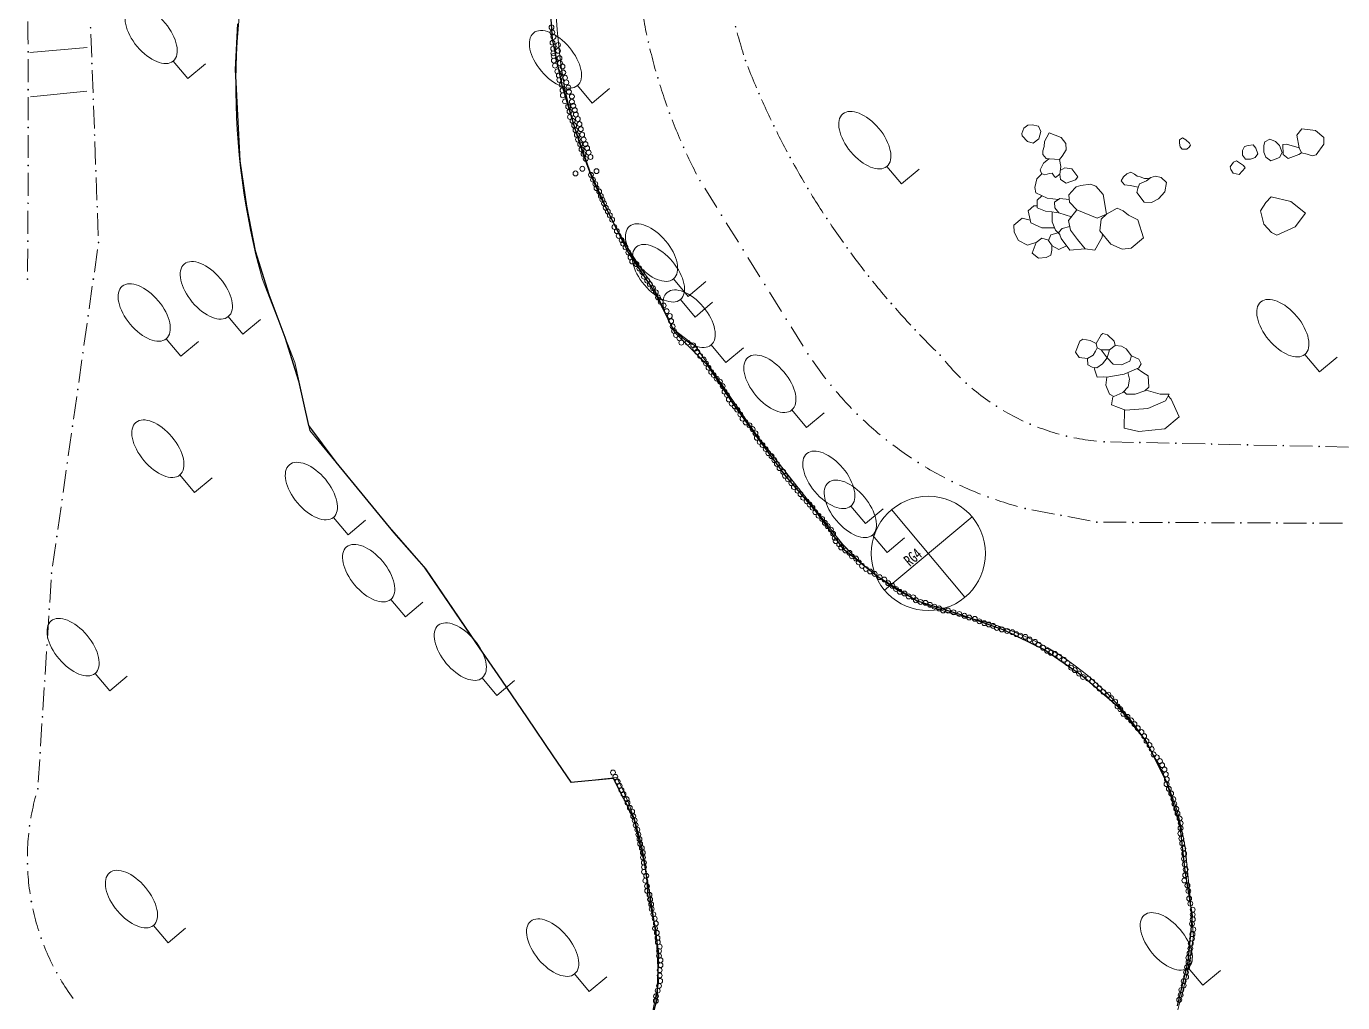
# Model space of a CAD drawing. Header units: metres. Extents: x -10443 to -4073, y -33280 to -26846.
# Drawn here: x -7239.04 to -7210.23, y -29029.36 to -29008 of the extents above; entities that cross this region are included whole.
import ezdxf
from ezdxf.enums import TextEntityAlignment as Align

# ---------------------------------------------------------------- set-up
doc = ezdxf.new("R2010")
doc.units = ezdxf.units.M
doc.header["$MEASUREMENT"] = 0
doc.linetypes.add('CONTINUOUS_1', pattern=[0])
doc.linetypes.add('CONTINUOUS_2', pattern=[0])
for name, color, linetype in [('R6護岸構造(不明)', 224, 'CONTINUOUS'), ('R6護岸構造(杭1列)', 2, 'CONTINUOUS'), ('R6護岸構造(杭1列空洞有)', 2, 'CONTINUOUS'), ('R6護岸構造(杭2列目空洞有)', 1, 'CONTINUOUS')]:
    doc.layers.add(name, color=color, linetype=linetype)
for name, color, linetype, lineweight in [('園路', 241, 'CONTINUOUS_2', 18), ('基準点', 254, 'CONTINUOUS_2', 18), ('木', 254, 'CONTINUOUS_2', 18), ('木材', 241, 'CONTINUOUS_2', 18), ('構造物', 241, 'CONTINUOUS_2', 18), ('石', 241, 'CONTINUOUS_2', 18), ('護岸', 241, 'CONTINUOUS_2', 18)]:
    doc.layers.add(name, color=color, linetype=linetype, lineweight=lineweight)
doc.styles.add('MS Gothic', font='MS Gothic.ttf')

msp = doc.modelspace()

# ---------------------------------------------------------------- hatches: boundary and pattern name
at = {"layer": '園路', "linetype": 'CONTINUOUS_1', "lineweight": 18}
for points in [[(-7237.63, -29008.029, 1), (-7237.645, -29008.029, 1)], [(-7223.511, -29008.007, 1), (-7223.526, -29008.007, 1)], [(-7225.421, -29008.343, 1), (-7225.436, -29008.343, 1)], [(-7238.999, -29008.555, 1), (-7239.014, -29008.555, 1)], [(-7223.294, -29008.749, 1), (-7223.309, -29008.749, 1)], [(-7237.601, -29008.812, 1), (-7237.616, -29008.812, 1)], [(-7225.215, -29009.127, 1), (-7225.23, -29009.127, 1)], [(-7238.996, -29009.384, 1), (-7239.011, -29009.384, 1)], [(-7237.572, -29009.595, 1), (-7237.587, -29009.595, 1)], [(-7222.999, -29009.47, 1), (-7223.014, -29009.47, 1)], [(-7224.958, -29009.896, 1), (-7224.973, -29009.896, 1)], [(-7222.673, -29010.177, 1), (-7222.688, -29010.177, 1)], [(-7238.996, -29010.213, 1), (-7239.011, -29010.213, 1)], [(-7237.543, -29010.378, 1), (-7237.558, -29010.378, 1)], [(-7224.65, -29010.646, 1), (-7224.665, -29010.646, 1)], [(-7238.997, -29011.042, 1), (-7239.012, -29011.042, 1)], [(-7222.316, -29010.869, 1), (-7222.331, -29010.869, 1)], [(-7237.514, -29011.161, 1), (-7237.529, -29011.161, 1)], [(-7224.293, -29011.374, 1), (-7224.308, -29011.374, 1)], [(-7221.93, -29011.546, 1), (-7221.945, -29011.546, 1)], [(-7239, -29011.871, 1), (-7239.015, -29011.871, 1)], [(-7237.485, -29011.945, 1), (-7237.5, -29011.945, 1)], [(-7223.82, -29012.133, 1), (-7223.835, -29012.133, 1)], [(-7221.515, -29012.204, 1), (-7221.53, -29012.204, 1)], [(-7239.004, -29012.7, 1), (-7239.019, -29012.7, 1)], [(-7237.456, -29012.728, 1), (-7237.471, -29012.728, 1)], [(-7223.347, -29012.891, 1), (-7223.362, -29012.891, 1)], [(-7221.071, -29012.844, 1), (-7221.086, -29012.844, 1)], [(-7239.011, -29013.529, 1), (-7239.026, -29013.529, 1)], [(-7237.57, -29013.532, 1), (-7237.585, -29013.532, 1)], [(-7222.874, -29013.649, 1), (-7222.889, -29013.649, 1)], [(-7220.6, -29013.465, 1), (-7220.615, -29013.465, 1)], [(-7220.103, -29014.064, 1), (-7220.118, -29014.064, 1)], [(-7237.684, -29014.336, 1), (-7237.699, -29014.336, 1)], [(-7222.402, -29014.407, 1), (-7222.417, -29014.407, 1)], [(-7219.58, -29014.641, 1), (-7219.595, -29014.641, 1)], [(-7237.799, -29015.141, 1), (-7237.814, -29015.141, 1)], [(-7221.929, -29015.166, 1), (-7221.944, -29015.166, 1)], [(-7219.032, -29015.195, 1), (-7219.047, -29015.195, 1)], [(-7237.913, -29015.945, 1), (-7237.928, -29015.945, 1)], [(-7221.424, -29015.854, 1), (-7221.439, -29015.854, 1)], [(-7218.464, -29015.806, 1), (-7218.479, -29015.806, 1)], [(-7220.85, -29016.484, 1), (-7220.865, -29016.484, 1)], [(-7217.801, -29016.313, 1), (-7217.816, -29016.313, 1)], [(-7238.027, -29016.749, 1), (-7238.042, -29016.749, 1)], [(-7217.063, -29016.703, 1), (-7217.078, -29016.703, 1)], [(-7220.211, -29017.05, 1), (-7220.226, -29017.05, 1)], [(-7216.27, -29016.964, 1), (-7216.285, -29016.964, 1)], [(-7215.444, -29017.088, 1), (-7215.459, -29017.088, 1)], [(-7214.66, -29017.105, 1), (-7214.675, -29017.105, 1)], [(-7213.876, -29017.122, 1), (-7213.891, -29017.122, 1)], [(-7213.091, -29017.139, 1), (-7213.106, -29017.139, 1)], [(-7212.307, -29017.156, 1), (-7212.322, -29017.156, 1)], [(-7211.523, -29017.174, 1), (-7211.538, -29017.174, 1)], [(-7210.739, -29017.191, 1), (-7210.754, -29017.191, 1)], [(-7238.141, -29017.553, 1), (-7238.156, -29017.553, 1)], [(-7219.516, -29017.544, 1), (-7219.531, -29017.544, 1)], [(-7218.772, -29017.962, 1), (-7218.787, -29017.962, 1)], [(-7238.255, -29018.358, 1), (-7238.27, -29018.358, 1)], [(-7217.987, -29018.298, 1), (-7218.002, -29018.298, 1)], [(-7217.172, -29018.548, 1), (-7217.187, -29018.548, 1)], [(-7216.388, -29018.699, 1), (-7216.403, -29018.699, 1)], [(-7215.604, -29018.849, 1), (-7215.619, -29018.849, 1)], [(-7214.815, -29018.853, 1), (-7214.83, -29018.853, 1)], [(-7214.026, -29018.856, 1), (-7214.041, -29018.856, 1)], [(-7213.238, -29018.86, 1), (-7213.253, -29018.86, 1)], [(-7212.449, -29018.863, 1), (-7212.464, -29018.863, 1)], [(-7211.66, -29018.867, 1), (-7211.675, -29018.867, 1)], [(-7210.872, -29018.87, 1), (-7210.887, -29018.87, 1)], [(-7238.37, -29019.162, 1), (-7238.385, -29019.162, 1)], [(-7238.484, -29019.966, 1), (-7238.499, -29019.966, 1)], [(-7238.534, -29020.752, 1), (-7238.549, -29020.752, 1)], [(-7238.585, -29021.538, 1), (-7238.6, -29021.538, 1)], [(-7238.635, -29022.324, 1), (-7238.65, -29022.324, 1)], [(-7238.685, -29023.11, 1), (-7238.7, -29023.11, 1)], [(-7238.736, -29023.896, 1), (-7238.751, -29023.896, 1)], [(-7238.786, -29024.681, 1), (-7238.801, -29024.681, 1)], [(-7238.965, -29025.493, 1), (-7238.98, -29025.493, 1)], [(-7239.013, -29026.322, 1), (-7239.028, -29026.322, 1)], [(-7238.928, -29027.148, 1), (-7238.943, -29027.148, 1)], [(-7238.713, -29027.95, 1), (-7238.728, -29027.95, 1)], [(-7238.373, -29028.708, 1), (-7238.388, -29028.708, 1)]]:
    msp.add_hatch(color=256, dxfattribs=at).paths.add_polyline_path(points, flags=0)

# ---------------------------------------------------------------- linework, layer by layer
at = {"layer": 'R6護岸構造(不明)', "linetype": 'ByBlock'}
msp.add_lwpolyline([(-7234.419, -29007.945), (-7234.471, -29008.944), (-7234.421, -29009.943), (-7234.372, -29010.942), (-7234.225, -29011.931), (-7234.038, -29012.913), (-7233.74, -29013.868), (-7233.383, -29014.802), (-7233.085, -29015.756), (-7232.866, -29016.732), (-7232.271, -29017.536), (-7231.635, -29018.307), (-7231.002, -29019.081), (-7230.339, -29019.83), (-7229.773, -29020.655), (-7229.216, -29021.485), (-7228.646, -29022.307), (-7228.083, -29023.133), (-7227.52, -29023.96), (-7227.126, -29024.538), (-7226.201, -29024.448)], dxfattribs=at)
at = {"layer": 'R6護岸構造(杭1列)', "linetype": 'ByBlock'}
msp.add_lwpolyline([(-7226.201, -29024.448), (-7225.746, -29025.338), (-7225.523, -29026.313), (-7225.353, -29027.299), (-7225.204, -29028.288), (-7225.244, -29029.287), (-7225.497, -29030.254), (-7225.724, -29031.228), (-7225.919, -29032.209), (-7226.087, -29033.195)], dxfattribs=at)
at = {"layer": 'R6護岸構造(杭1列空洞有)', "linetype": 'ByBlock'}
msp.add_lwpolyline([(-7226.716, -29011.16), (-7226.305, -29012.072), (-7225.857, -29012.966), (-7225.304, -29013.799), (-7224.855, -29014.693), (-7224.148, -29015.4), (-7223.595, -29016.233), (-7223.009, -29017.044), (-7222.417, -29017.85), (-7221.768, -29018.61), (-7221.177, -29019.417), (-7220.397, -29020.043), (-7219.548, -29020.571), (-7218.593, -29020.868), (-7217.651, -29021.202), (-7216.752, -29021.64), (-7215.929, -29022.208), (-7215.174, -29022.864), (-7214.536, -29023.635), (-7214.088, -29024.528), (-7213.797, -29025.485), (-7213.688, -29026.479), (-7213.525, -29027.466), (-7213.618, -29028.461), (-7213.856, -29029.432)], dxfattribs=at)
at = {"layer": 'R6護岸構造(杭2列目空洞有)', "linetype": 'ByBlock'}
msp.add_lwpolyline([(-7224.991, -28992.159), (-7225.562, -28992.98), (-7225.932, -28993.909), (-7226.253, -28994.856), (-7226.53, -28995.817), (-7226.874, -28996.756), (-7227.098, -28997.731), (-7227.294, -28998.711), (-7227.481, -28999.693), (-7227.656, -29000.678), (-7227.745, -29001.674), (-7227.768, -29002.674), (-7227.719, -29003.673), (-7227.699, -29004.285), (-7227.729, -29005.285), (-7227.675, -29006.283), (-7227.603, -29007.281), (-7227.532, -29008.278), (-7227.33, -29009.258), (-7227.043, -29010.215), (-7226.716, -29011.16)], dxfattribs=at)
at = {"layer": '園路', "linetype": 'CONTINUOUS_1', "lineweight": 18}
for p, q in [((-7237.613, -29008.67), (-7237.632, -29008.17)), ((-7237.584, -29009.453), (-7237.603, -29008.954)), ((-7237.555, -29010.236), (-7237.574, -29009.737)), ((-7237.527, -29011.02), (-7237.545, -29010.52)), ((-7237.498, -29011.803), (-7237.516, -29011.303)), ((-7223.931, -29011.966), (-7224.196, -29011.541)), ((-7237.469, -29012.586), (-7237.487, -29012.086)), ((-7223.459, -29012.724), (-7223.723, -29012.3)), ((-7237.556, -29013.378), (-7237.485, -29012.883)), ((-7222.986, -29013.482), (-7223.25, -29013.058)), ((-7237.67, -29014.182), (-7237.6, -29013.687)), ((-7222.513, -29014.24), (-7222.778, -29013.816)), ((-7237.784, -29014.986), (-7237.714, -29014.491)), ((-7222.04, -29014.999), (-7222.305, -29014.574)), ((-7237.898, -29015.79), (-7237.828, -29015.295)), ((-7238.012, -29016.595), (-7237.942, -29016.1)), ((-7238.127, -29017.399), (-7238.056, -29016.904)), ((-7214.81, -29017.102), (-7215.31, -29017.091)), ((-7214.025, -29017.119), (-7214.525, -29017.108)), ((-7213.241, -29017.136), (-7213.741, -29017.125)), ((-7212.457, -29017.153), (-7212.957, -29017.142)), ((-7211.673, -29017.17), (-7212.172, -29017.16)), ((-7210.888, -29017.188), (-7211.388, -29017.177)), ((-7210.104, -29017.205), (-7210.604, -29017.194)), ((-7238.241, -29018.203), (-7238.171, -29017.708)), ((-7238.355, -29019.007), (-7238.285, -29018.512)), ((-7216.542, -29018.67), (-7217.033, -29018.576)), ((-7215.758, -29018.821), (-7216.249, -29018.727)), ((-7214.967, -29018.852), (-7215.467, -29018.85)), ((-7214.178, -29018.856), (-7214.678, -29018.853)), ((-7213.39, -29018.859), (-7213.89, -29018.857)), ((-7212.601, -29018.863), (-7213.101, -29018.86)), ((-7211.812, -29018.866), (-7212.312, -29018.864)), ((-7211.023, -29018.87), (-7211.523, -29018.868)), ((-7210.235, -29018.873), (-7210.735, -29018.871)), ((-7238.469, -29019.812), (-7238.399, -29019.317)), ((-7238.532, -29020.609), (-7238.5, -29020.11)), ((-7238.583, -29021.395), (-7238.551, -29020.896)), ((-7238.633, -29022.18), (-7238.601, -29021.681)), ((-7238.684, -29022.966), (-7238.652, -29022.467)), ((-7238.734, -29023.752), (-7238.702, -29023.253)), ((-7238.784, -29024.538), (-7238.752, -29024.039))]:
    msp.add_line(p, q, dxfattribs=at)
for centre in [(-7237.637, -29008.029), (-7223.519, -29008.007), (-7225.429, -29008.343), (-7239.006, -29008.555), (-7223.302, -29008.749), (-7237.608, -29008.812), (-7225.223, -29009.127), (-7239.004, -29009.384), (-7237.579, -29009.595), (-7223.007, -29009.47), (-7224.965, -29009.896), (-7222.68, -29010.177), (-7239.003, -29010.213), (-7237.55, -29010.378), (-7224.657, -29010.646), (-7239.004, -29011.042), (-7222.324, -29010.869), (-7237.521, -29011.161), (-7224.3, -29011.374), (-7221.937, -29011.546), (-7239.007, -29011.871), (-7237.492, -29011.945), (-7223.827, -29012.133), (-7221.522, -29012.204), (-7239.012, -29012.7), (-7237.463, -29012.728), (-7223.355, -29012.891), (-7221.079, -29012.844), (-7239.018, -29013.529), (-7237.578, -29013.532), (-7222.882, -29013.649), (-7220.608, -29013.465), (-7220.11, -29014.064), (-7237.692, -29014.336), (-7222.409, -29014.407), (-7219.587, -29014.641), (-7237.806, -29015.141), (-7221.936, -29015.166), (-7219.04, -29015.195), (-7237.92, -29015.945), (-7221.432, -29015.854), (-7218.471, -29015.806), (-7220.857, -29016.484), (-7217.809, -29016.313), (-7238.034, -29016.749), (-7217.07, -29016.703), (-7220.218, -29017.05), (-7216.277, -29016.964), (-7215.452, -29017.088), (-7214.668, -29017.105), (-7213.883, -29017.122), (-7213.099, -29017.139), (-7212.315, -29017.156), (-7211.53, -29017.174), (-7210.746, -29017.191), (-7238.149, -29017.553), (-7219.523, -29017.544), (-7218.779, -29017.962), (-7238.263, -29018.358), (-7217.995, -29018.298), (-7217.179, -29018.548), (-7216.395, -29018.699), (-7215.611, -29018.849), (-7214.823, -29018.853), (-7214.034, -29018.856), (-7213.245, -29018.86), (-7212.457, -29018.863), (-7211.668, -29018.867), (-7210.879, -29018.87), (-7238.377, -29019.162), (-7238.491, -29019.966), (-7238.542, -29020.752), (-7238.592, -29021.538), (-7238.642, -29022.324), (-7238.693, -29023.11), (-7238.743, -29023.896), (-7238.794, -29024.681), (-7238.973, -29025.493), (-7239.02, -29026.322), (-7238.935, -29027.148), (-7238.72, -29027.95), (-7238.38, -29028.708)]:
    msp.add_circle(centre, 0.0075, dxfattribs=at)
for centre, radius, start, end in [((-7629.509, -29010.106), 390.505, 0.25169, 0.32505), ((-7213.534, -29005.64), 12.198, 189.7217, 192.0702), ((-7209.773, -29004.389), 14.214, 195.2972, 197.3126), ((-7629.509, -29010.106), 390.505, 0.13005, 0.20341), ((-7213.534, -29005.64), 12.198, 193.5316, 195.8801), ((-7206.57, -29002.317), 17.926, 201.4749, 203.0731), ((-7213.534, -29005.64), 12.198, 197.3415, 199.69), ((-7629.509, -29010.106), 390.505, 0.0084, 0.08176), ((-7206.57, -29002.317), 17.926, 203.9642, 205.5624), ((-7213.534, -29005.64), 12.198, 201.1514, 203.4999), ((-7629.509, -29010.106), 390.505, 359.88676, 359.96012), ((-7206.57, -29002.317), 17.926, 206.4536, 208.0517), ((-7213.534, -29005.64), 12.198, 204.9613, 207.3098), ((-7206.57, -29002.317), 17.926, 208.9429, 210.541), ((-7629.509, -29010.106), 390.505, 359.76511, 359.83847), ((-7206.57, -29002.317), 17.926, 211.4322, 213.0303), ((-7629.509, -29010.106), 390.505, 359.64347, 359.71683), ((-7206.57, -29002.317), 17.926, 213.9215, 215.5196), ((-7629.509, -29010.106), 390.505, 359.52182, 359.59519), ((-7206.57, -29002.317), 17.926, 216.4108, 218.0089), ((-7206.57, -29002.317), 17.926, 218.9001, 220.4982), ((-7206.57, -29002.317), 17.926, 221.3894, 222.9876), ((-7206.57, -29002.317), 17.926, 223.8787, 225.4769), ((-7215.244, -29010.789), 7.996, 214.4482, 218.0307), ((-7215.125, -29012.124), 4.975, 220.0474, 225.8058), ((-7215.125, -29012.124), 4.975, 229.6722, 235.4306), ((-7215.244, -29010.789), 7.996, 220.5641, 224.1466), ((-7215.125, -29012.124), 4.975, 239.297, 245.0554), ((-7215.244, -29010.789), 7.996, 226.68, 230.2625), ((-7215.125, -29012.124), 4.975, 248.9219, 254.6803), ((-7215.125, -29012.124), 4.975, 258.5467, 264.3051), ((-7215.244, -29010.789), 7.996, 232.7959, 236.3784), ((-7215.244, -29010.789), 7.996, 238.9118, 242.4943), ((-7215.244, -29010.789), 7.996, 245.0277, 248.6102), ((-7215.244, -29010.789), 7.996, 251.1436, 254.7261), ((-7233.818, -29026.205), 5.203, 164.7988, 170.3045), ((-7233.818, -29026.205), 5.203, 173.955, 179.4607), ((-7233.818, -29026.205), 5.203, 183.1112, 188.6169), ((-7233.818, -29026.205), 5.203, 192.2674, 197.7731), ((-7233.818, -29026.205), 5.203, 201.4236, 206.9293), ((-7233.818, -29026.205), 5.203, 210.5798, 216.0855)]:
    msp.add_arc(centre, radius, start, end, dxfattribs=at)
at = {"layer": '基準点', "linetype": 'CONTINUOUS_2', "lineweight": 18}
for p, q in [((-7220.259, -29020.336), (-7218.344, -29018.729)), ((-7218.498, -29020.49), (-7220.105, -29018.575))]:
    msp.add_line(p, q, dxfattribs=at)
msp.add_circle((-7219.301, -29019.533), 1.25, dxfattribs=at)
at = {"layer": '木', "linetype": 'CONTINUOUS_1', "lineweight": 18}
for p, q in [((-7235.509, -29009.141), (-7235.83, -29008.758)), ((-7235.126, -29008.82), (-7235.509, -29009.141)), ((-7226.659, -29009.678), (-7226.98, -29009.295)), ((-7226.276, -29009.356), (-7226.659, -29009.678)), ((-7219.887, -29011.447), (-7220.208, -29011.064)), ((-7219.504, -29011.125), (-7219.887, -29011.447)), ((-7224.555, -29013.907), (-7224.876, -29013.524)), ((-7224.172, -29013.585), (-7224.555, -29013.907)), ((-7224.405, -29014.359), (-7224.726, -29013.976)), ((-7224.022, -29014.037), (-7224.405, -29014.359)), ((-7234.302, -29014.733), (-7234.623, -29014.35)), ((-7233.919, -29014.411), (-7234.302, -29014.733)), ((-7235.66, -29015.218), (-7235.982, -29014.835)), ((-7235.277, -29014.897), (-7235.66, -29015.218)), ((-7223.731, -29015.354), (-7224.053, -29014.971)), ((-7223.348, -29015.032), (-7223.731, -29015.354)), ((-7210.737, -29015.56), (-7211.058, -29015.177)), ((-7210.354, -29015.239), (-7210.737, -29015.56)), ((-7221.966, -29016.777), (-7222.287, -29016.394)), ((-7221.582, -29016.455), (-7221.966, -29016.777)), ((-7235.362, -29018.199), (-7235.683, -29017.816)), ((-7234.979, -29017.877), (-7235.362, -29018.199)), ((-7220.674, -29018.88), (-7220.996, -29018.497)), ((-7232.002, -29019.126), (-7232.323, -29018.743)), ((-7231.619, -29018.805), (-7232.002, -29019.126)), ((-7220.291, -29018.559), (-7220.674, -29018.88)), ((-7220.203, -29019.514), (-7220.525, -29019.131)), ((-7219.82, -29019.192), (-7220.203, -29019.514)), ((-7230.748, -29020.923), (-7231.069, -29020.54)), ((-7230.365, -29020.601), (-7230.748, -29020.923)), ((-7237.217, -29022.54), (-7237.539, -29022.157)), ((-7236.834, -29022.219), (-7237.217, -29022.54)), ((-7228.742, -29022.639), (-7229.063, -29022.256)), ((-7228.359, -29022.317), (-7228.742, -29022.639)), ((-7235.941, -29028.055), (-7236.262, -29027.672)), ((-7235.558, -29027.734), (-7235.941, -29028.055)), ((-7213.288, -29028.981), (-7213.61, -29028.598)), ((-7226.721, -29029.116), (-7227.042, -29028.733)), ((-7226.338, -29028.795), (-7226.721, -29029.116)), ((-7212.905, -29028.659), (-7213.288, -29028.981))]:
    msp.add_line(p, q, dxfattribs=at)
for centre in [(-7236.312, -29008.183), (-7227.462, -29008.72), (-7220.69, -29010.489), (-7225.359, -29012.949), (-7225.208, -29013.401), (-7235.105, -29013.775), (-7236.464, -29014.261), (-7224.535, -29014.396), (-7211.54, -29014.603), (-7222.769, -29015.819), (-7236.165, -29017.241), (-7221.478, -29017.923), (-7232.805, -29018.168), (-7221.007, -29018.556), (-7231.551, -29019.965), (-7238.021, -29021.583), (-7229.546, -29021.681), (-7236.744, -29027.097), (-7227.524, -29028.159), (-7214.092, -29028.023)]:
    msp.add_ellipse(centre, major_axis=(-0.482, 0.575), ratio=0.533333, dxfattribs=at)
at = {"layer": '木材', "linetype": 'CONTINUOUS_2', "lineweight": 18}
for centre in [(-7227.548, -29008.02), (-7227.532, -29008.134), (-7227.507, -29008.23), (-7227.526, -29008.357), (-7227.512, -29008.487), (-7227.405, -29008.406), (-7227.509, -29008.589), (-7227.503, -29008.648), (-7227.498, -29008.748), (-7227.405, -29008.533), (-7227.375, -29008.693), (-7227.364, -29008.802), (-7227.473, -29008.859), (-7227.421, -29008.984), (-7227.387, -29009.074), (-7227.308, -29008.877), (-7227.292, -29009.008), (-7227.379, -29009.171), (-7227.325, -29009.283), (-7227.252, -29009.123), (-7227.225, -29009.225), (-7227.18, -29009.338), (-7227.309, -29009.399), (-7227.299, -29009.508), (-7227.253, -29009.641), (-7227.168, -29009.432), (-7227.102, -29009.534), (-7227.102, -29009.649), (-7227.184, -29009.755), (-7227.154, -29009.862), (-7227.073, -29009.739), (-7227.04, -29009.832), (-7227.017, -29009.929), (-7227.143, -29009.982), (-7227.088, -29010.066), (-7227.052, -29010.167), (-7226.972, -29010.027), (-7226.936, -29010.137), (-7226.906, -29010.248), (-7227.023, -29010.271), (-7226.993, -29010.377), (-7226.97, -29010.476), (-7226.878, -29010.37), (-7226.845, -29010.476), (-7226.922, -29010.58), (-7226.893, -29010.691), (-7226.848, -29010.792), (-7226.805, -29010.577), (-7226.768, -29010.666), (-7226.736, -29010.761), (-7226.875, -29011.115), (-7226.801, -29010.9), (-7226.695, -29010.857), (-7227.024, -29011.217), (-7226.686, -29011.247), (-7226.64, -29011.355), (-7226.565, -29011.167), (-7226.59, -29011.449), (-7226.563, -29011.538), (-7226.506, -29011.614), (-7226.468, -29011.712), (-7226.436, -29011.793), (-7226.398, -29011.875), (-7226.361, -29011.969), (-7226.316, -29012.049), (-7226.271, -29012.133), (-7226.221, -29012.229), (-7226.172, -29012.389), (-7226.118, -29012.48), (-7226.079, -29012.584), (-7226.014, -29012.678), (-7225.981, -29012.754), (-7225.928, -29012.834), (-7225.866, -29012.948), (-7225.82, -29013.053), (-7225.784, -29013.143), (-7225.689, -29013.203), (-7225.625, -29013.298), (-7225.559, -29013.376), (-7225.523, -29013.478), (-7225.454, -29013.563), (-7225.395, -29013.645), (-7225.328, -29013.729), (-7225.265, -29013.819), (-7225.216, -29013.932), (-7225.159, -29014.03), (-7225.094, -29014.107), (-7225.027, -29014.232), (-7224.959, -29014.337), (-7224.931, -29014.45), (-7224.895, -29014.565), (-7224.866, -29014.666), (-7224.825, -29014.752), (-7224.751, -29014.824), (-7224.706, -29014.921), (-7224.57, -29014.92), (-7224.447, -29014.979), (-7224.403, -29015.051), (-7224.359, -29015.123), (-7224.294, -29015.213), (-7224.219, -29015.288), (-7224.168, -29015.372), (-7224.113, -29015.468), (-7224.053, -29015.563), (-7223.998, -29015.628), (-7223.933, -29015.707), (-7223.862, -29015.773), (-7223.803, -29015.874), (-7223.763, -29015.994), (-7223.708, -29016.066), (-7223.668, -29016.164), (-7223.606, -29016.254), (-7223.538, -29016.319), (-7223.483, -29016.385), (-7223.417, -29016.489), (-7223.368, -29016.584), (-7223.297, -29016.668), (-7223.215, -29016.73), (-7223.145, -29016.812), (-7223.085, -29016.905), (-7223.055, -29017.003), (-7222.992, -29017.095), (-7222.931, -29017.159), (-7222.861, -29017.247), (-7222.802, -29017.339), (-7222.732, -29017.404), (-7222.67, -29017.492), (-7222.616, -29017.574), (-7222.559, -29017.667), (-7222.478, -29017.747), (-7222.439, -29017.835), (-7222.371, -29017.912), (-7222.3, -29017.997), (-7222.245, -29018.079), (-7222.164, -29018.159), (-7222.099, -29018.236), (-7222.041, -29018.314), (-7221.964, -29018.391), (-7221.899, -29018.461), (-7221.835, -29018.532), (-7221.773, -29018.63), (-7221.704, -29018.705), (-7221.625, -29018.779), (-7221.566, -29018.865), (-7221.505, -29018.937), (-7221.433, -29019.013), (-7221.384, -29019.102), (-7221.352, -29019.195), (-7221.327, -29019.264), (-7221.252, -29019.335), (-7221.208, -29019.403), (-7221.115, -29019.469), (-7221.027, -29019.519), (-7220.972, -29019.597), (-7220.885, -29019.644), (-7220.823, -29019.729), (-7220.752, -29019.806), (-7220.666, -29019.872), (-7220.572, -29019.927), (-7220.475, -29019.981), (-7220.366, -29020.052), (-7220.263, -29020.103), (-7220.179, -29020.183), (-7220.087, -29020.242), (-7220.009, -29020.31), (-7219.926, -29020.374), (-7219.823, -29020.409), (-7219.731, -29020.474), (-7219.63, -29020.492), (-7219.572, -29020.557), (-7219.47, -29020.594), (-7219.363, -29020.615), (-7219.264, -29020.657), (-7219.168, -29020.698), (-7219.063, -29020.736), (-7218.974, -29020.781), (-7218.87, -29020.783), (-7218.751, -29020.82), (-7218.621, -29020.859), (-7218.511, -29020.897), (-7218.405, -29020.934), (-7218.282, -29020.964), (-7218.184, -29021.017), (-7218.076, -29021.059), (-7217.978, -29021.089), (-7217.884, -29021.117), (-7217.799, -29021.163), (-7217.692, -29021.196), (-7217.573, -29021.229), (-7217.462, -29021.256), (-7217.374, -29021.299), (-7217.286, -29021.332), (-7217.176, -29021.357), (-7217.083, -29021.418), (-7216.966, -29021.468), (-7216.887, -29021.528), (-7216.789, -29021.597), (-7216.701, -29021.665), (-7216.617, -29021.71), (-7216.53, -29021.729), (-7216.435, -29021.792), (-7216.331, -29021.859), (-7216.254, -29021.935), (-7216.172, -29022.032), (-7216.094, -29022.086), (-7216.002, -29022.162), (-7215.915, -29022.237), (-7215.801, -29022.272), (-7215.711, -29022.34), (-7215.639, -29022.411), (-7215.556, -29022.488), (-7215.47, -29022.566), (-7215.359, -29022.622), (-7215.294, -29022.699), (-7215.211, -29022.776), (-7215.159, -29022.878), (-7215.097, -29022.939), (-7215.033, -29023.044), (-7214.942, -29023.11), (-7214.859, -29023.187), (-7214.788, -29023.269), (-7214.716, -29023.357), (-7214.635, -29023.442), (-7214.575, -29023.533), (-7214.524, -29023.639), (-7214.46, -29023.727), (-7214.41, -29023.814), (-7214.369, -29023.931), (-7214.299, -29023.994), (-7214.23, -29024.077), (-7226.204, -29024.328), (-7214.181, -29024.166), (-7214.132, -29024.261), (-7214.102, -29024.367), (-7226.153, -29024.423), (-7226.103, -29024.523), (-7226.056, -29024.617), (-7214.085, -29024.583), (-7214.08, -29024.477), (-7226.018, -29024.713), (-7225.974, -29024.8), (-7225.906, -29024.909), (-7214.035, -29024.685), (-7213.984, -29024.786), (-7213.937, -29024.911), (-7225.885, -29024.986), (-7225.835, -29025.099), (-7225.785, -29025.182), (-7213.914, -29025.015), (-7213.874, -29025.122), (-7213.845, -29025.223), (-7225.76, -29025.284), (-7225.728, -29025.374), (-7225.706, -29025.479), (-7213.801, -29025.332), (-7213.776, -29025.435), (-7225.669, -29025.579), (-7225.649, -29025.683), (-7225.622, -29025.785), (-7213.785, -29025.663), (-7213.779, -29025.544), (-7213.762, -29025.772), (-7225.609, -29025.887), (-7225.571, -29025.98), (-7225.55, -29026.082), (-7213.743, -29025.877), (-7213.719, -29025.989), (-7213.7, -29026.102), (-7225.546, -29026.187), (-7225.526, -29026.3), (-7213.705, -29026.217), (-7213.689, -29026.336), (-7225.525, -29026.399), (-7225.524, -29026.499), (-7225.475, -29026.586), (-7213.678, -29026.573), (-7213.667, -29026.45), (-7225.494, -29026.695), (-7225.46, -29026.815), (-7225.455, -29026.916), (-7213.697, -29026.691), (-7213.629, -29026.799), (-7213.608, -29026.92), (-7225.403, -29027.003), (-7225.391, -29027.107), (-7225.368, -29027.212), (-7213.591, -29027.083), (-7213.566, -29027.196), (-7225.355, -29027.313), (-7225.32, -29027.429), (-7225.291, -29027.525), (-7213.515, -29027.437), (-7213.513, -29027.329), (-7213.512, -29027.541), (-7225.282, -29027.738), (-7225.265, -29027.631), (-7213.53, -29027.638), (-7213.5, -29027.759), (-7225.244, -29027.837), (-7225.228, -29027.947), (-7225.221, -29028.042), (-7213.556, -29028.065), (-7213.527, -29027.962), (-7213.519, -29027.867), (-7225.197, -29028.232), (-7225.195, -29028.34), (-7225.18, -29028.138), (-7213.61, -29028.382), (-7213.583, -29028.284), (-7213.565, -29028.179), (-7225.181, -29028.651), (-7225.163, -29028.435), (-7225.162, -29028.544), (-7213.636, -29028.586), (-7213.604, -29028.476), (-7225.18, -29028.77), (-7225.172, -29028.888), (-7213.711, -29028.892), (-7213.661, -29028.7), (-7213.658, -29028.801), (-7225.26, -29029.219), (-7225.225, -29029.102), (-7225.195, -29028.995), (-7213.778, -29029.197), (-7213.761, -29029.085), (-7213.711, -29028.99), (-7225.264, -29029.323), (-7213.808, -29029.3)]:
    msp.add_circle(centre, 0.0535, dxfattribs=at)
at = {"layer": '構造物', "linetype": 'CONTINUOUS_2', "lineweight": 18, "flags": 128}
for points in [[(-7238.967, -29008.574), (-7237.716, -29008.46)], [(-7238.954, -29009.538), (-7237.72, -29009.416)]]:
    msp.add_lwpolyline(points, close=True, dxfattribs=at)
at = {"layer": '石', "linetype": 'CONTINUOUS_2', "lineweight": 18, "flags": 128}
for points in [[(-7217.124, -29010.161), (-7217.21, -29010.223), (-7217.255, -29010.34), (-7217.246, -29010.396), (-7217.127, -29010.519), (-7217.009, -29010.558), (-7216.879, -29010.459), (-7216.836, -29010.296), (-7216.89, -29010.182), (-7217.031, -29010.152), (-7217.124, -29010.161)], [(-7216.758, -29010.522), (-7216.657, -29010.331), (-7216.392, -29010.431), (-7216.29, -29010.561), (-7216.28, -29010.7), (-7216.369, -29010.839), (-7216.429, -29010.914), (-7216.646, -29010.901), (-7216.719, -29010.892), (-7216.796, -29010.805), (-7216.793, -29010.725), (-7216.763, -29010.629), (-7216.758, -29010.522)], [(-7213.644, -29010.687), (-7213.742, -29010.685), (-7213.787, -29010.637), (-7213.805, -29010.554), (-7213.803, -29010.483), (-7213.734, -29010.439), (-7213.667, -29010.48), (-7213.58, -29010.555), (-7213.56, -29010.596), (-7213.593, -29010.644), (-7213.644, -29010.687)], [(-7211.704, -29010.515), (-7211.825, -29010.468), (-7211.938, -29010.528), (-7211.954, -29010.605), (-7211.959, -29010.755), (-7211.913, -29010.86), (-7211.801, -29010.943), (-7211.614, -29010.867), (-7211.554, -29010.761), (-7211.61, -29010.606), (-7211.704, -29010.515)], [(-7211.183, -29010.658), (-7211.233, -29010.381), (-7211.126, -29010.243), (-7210.826, -29010.278), (-7210.641, -29010.433), (-7210.64, -29010.575), (-7210.808, -29010.812), (-7210.901, -29010.834), (-7211.01, -29010.798), (-7211.132, -29010.766), (-7211.183, -29010.658)], [(-7212.251, -29010.908), (-7212.357, -29010.904), (-7212.42, -29010.82), (-7212.423, -29010.712), (-7212.381, -29010.627), (-7212.298, -29010.608), (-7212.187, -29010.589), (-7212.132, -29010.663), (-7212.087, -29010.788), (-7212.144, -29010.867), (-7212.206, -29010.894), (-7212.251, -29010.908)], [(-7211.183, -29010.658), (-7211.46, -29010.579), (-7211.542, -29010.582), (-7211.531, -29010.805), (-7211.426, -29010.893), (-7211.193, -29010.8), (-7211.132, -29010.766)], [(-7216.429, -29010.914), (-7216.397, -29011.062), (-7216.424, -29011.231), (-7216.514, -29011.307), (-7216.549, -29011.274), (-7216.59, -29011.209), (-7216.647, -29011.217), (-7216.748, -29011.248), (-7216.825, -29011.221), (-7216.852, -29011.139), (-7216.778, -29010.993), (-7216.746, -29010.962), (-7216.662, -29010.899)], [(-7212.402, -29011.044), (-7212.554, -29010.939), (-7212.62, -29010.97), (-7212.695, -29011.075), (-7212.678, -29011.132), (-7212.628, -29011.209), (-7212.494, -29011.242), (-7212.364, -29011.094), (-7212.402, -29011.044)], [(-7216.816, -29011.224), (-7216.928, -29011.338), (-7216.967, -29011.525), (-7216.946, -29011.645), (-7216.702, -29011.759), (-7216.454, -29011.791)], [(-7216.424, -29011.231), (-7216.407, -29011.352), (-7216.28, -29011.433), (-7216.081, -29011.358), (-7216.031, -29011.291), (-7216.156, -29011.117), (-7216.309, -29011.094), (-7216.412, -29011.154)], [(-7214.707, -29011.52), (-7214.885, -29011.484), (-7215.009, -29011.466), (-7215.078, -29011.381), (-7215.031, -29011.288), (-7214.957, -29011.223), (-7214.87, -29011.189), (-7214.788, -29011.231), (-7214.728, -29011.274), (-7214.66, -29011.294), (-7214.57, -29011.33), (-7214.506, -29011.327), (-7214.434, -29011.31)], [(-7214.718, -29011.545), (-7214.735, -29011.633), (-7214.577, -29011.843), (-7214.412, -29011.854), (-7214.259, -29011.771), (-7214.121, -29011.62), (-7214.086, -29011.417), (-7214.205, -29011.309), (-7214.329, -29011.279), (-7214.432, -29011.308), (-7214.522, -29011.377), (-7214.675, -29011.448), (-7214.718, -29011.545)], [(-7216.097, -29011.537), (-7216.223, -29011.682), (-7216.21, -29011.844), (-7216.048, -29012.012), (-7215.602, -29012.193), (-7215.399, -29012.111), (-7215.471, -29011.676), (-7215.636, -29011.497), (-7215.749, -29011.454), (-7215.961, -29011.48), (-7216.065, -29011.507), (-7216.097, -29011.537)], [(-7216.541, -29012.406), (-7216.818, -29012.411), (-7217.06, -29012.295), (-7217.114, -29012.033), (-7216.993, -29011.928), (-7216.915, -29011.924)], [(-7216.818, -29011.705), (-7216.917, -29011.802), (-7216.915, -29011.969), (-7216.733, -29012.043), (-7216.597, -29012.056), (-7216.504, -29012.07), (-7216.45, -29012.066)], [(-7216.169, -29012.169), (-7216.442, -29012.076), (-7216.533, -29011.973), (-7216.537, -29011.848), (-7216.423, -29011.769), (-7216.214, -29011.789)], [(-7211.785, -29012.508), (-7211.955, -29012.325), (-7212.029, -29012.037), (-7211.914, -29011.853), (-7211.795, -29011.729), (-7211.367, -29011.831), (-7211.043, -29012.084), (-7211.268, -29012.385), (-7211.669, -29012.57), (-7211.785, -29012.508)], [(-7216.923, -29012.718), (-7217.131, -29012.786), (-7217.33, -29012.682), (-7217.424, -29012.506), (-7217.429, -29012.35), (-7217.247, -29012.199), (-7217.071, -29012.242)], [(-7216.588, -29012.058), (-7216.591, -29012.275), (-7216.52, -29012.46), (-7216.422, -29012.554)], [(-7216.048, -29012.012), (-7216.229, -29012.247), (-7216.187, -29012.461), (-7216.038, -29012.665), (-7215.868, -29012.867), (-7215.654, -29012.894), (-7215.497, -29012.614), (-7215.488, -29012.543)], [(-7215.164, -29011.974), (-7215.399, -29012.111), (-7215.514, -29012.215), (-7215.548, -29012.471), (-7215.302, -29012.763), (-7215.056, -29012.874), (-7214.861, -29012.854), (-7214.59, -29012.627), (-7214.714, -29012.233), (-7214.918, -29012.128), (-7215.037, -29012.037), (-7215.164, -29011.974)], [(-7215.878, -29012.865), (-7216.204, -29012.894), (-7216.389, -29012.642), (-7216.441, -29012.504), (-7216.37, -29012.424), (-7216.202, -29012.382)], [(-7216.669, -29012.678), (-7216.814, -29012.632), (-7216.938, -29012.731), (-7216.987, -29012.845), (-7217.028, -29012.962), (-7216.888, -29013.069), (-7216.723, -29013.057), (-7216.618, -29013.006), (-7216.599, -29012.894), (-7216.596, -29012.803)], [(-7216.275, -29012.798), (-7216.447, -29012.884), (-7216.591, -29012.805), (-7216.67, -29012.682), (-7216.622, -29012.562), (-7216.458, -29012.52)], [(-7215.518, -29014.748), (-7215.63, -29014.937), (-7215.601, -29015.035), (-7215.516, -29015.08), (-7215.337, -29015.078), (-7215.213, -29014.979), (-7215.233, -29014.885), (-7215.377, -29014.752), (-7215.481, -29014.717), (-7215.518, -29014.748)], [(-7215.63, -29014.937), (-7215.76, -29014.871), (-7215.916, -29014.843), (-7215.983, -29014.889), (-7216.082, -29015.131), (-7215.997, -29015.245), (-7215.818, -29015.269), (-7215.693, -29015.191), (-7215.639, -29015.103), (-7215.601, -29015.035)], [(-7215.516, -29015.08), (-7215.384, -29015.25), (-7215.485, -29015.382), (-7215.611, -29015.472), (-7215.716, -29015.454), (-7215.806, -29015.403), (-7215.818, -29015.269)], [(-7215.384, -29015.25), (-7215.252, -29015.388), (-7215.074, -29015.404), (-7214.888, -29015.322), (-7214.855, -29015.21), (-7214.969, -29015.055), (-7215.073, -29015), (-7215.213, -29014.979), (-7215.337, -29015.078), (-7215.384, -29015.25)], [(-7214.855, -29015.21), (-7214.695, -29015.28), (-7214.644, -29015.386), (-7214.696, -29015.468), (-7215.017, -29015.607), (-7215.394, -29015.672), (-7215.474, -29015.665), (-7215.605, -29015.673), (-7215.665, -29015.504), (-7215.659, -29015.464)], [(-7215.396, -29015.672), (-7215.412, -29015.853), (-7215.337, -29016.044), (-7215.239, -29016.097), (-7215.041, -29016.009), (-7214.926, -29015.884), (-7214.9, -29015.717), (-7214.935, -29015.572)], [(-7215.023, -29015.99), (-7214.965, -29016.044), (-7214.77, -29016.044), (-7214.563, -29015.972), (-7214.47, -29015.893), (-7214.486, -29015.646), (-7214.603, -29015.574), (-7214.731, -29015.483)], [(-7215.265, -29016.109), (-7215.29, -29016.278), (-7214.984, -29016.395), (-7214.497, -29016.36), (-7214.111, -29016.195), (-7214.028, -29016.044), (-7214.222, -29016.044), (-7214.53, -29015.96)], [(-7215.007, -29016.386), (-7215.01, -29016.791), (-7214.693, -29016.866), (-7214.121, -29016.808), (-7213.812, -29016.541), (-7213.986, -29016.154), (-7214.052, -29016.087)]]:
    msp.add_lwpolyline(points, dxfattribs=at)
at = {"layer": '護岸', "lineweight": 18, "flags": 128}
msp.add_lwpolyline([(-7308.027, -29084.037), (-7314.12, -29087.436), (-7314.469, -29086.607), (-7315.064, -29086.238), (-7315.208, -29085.831), (-7315.723, -29085.309), (-7316.034, -29084.834), (-7316.086, -29084.405), (-7316.489, -29083.689), (-7316.795, -29082.88), (-7317.005, -29081.876), (-7316.678, -29080.744), (-7317.018, -29079.99), (-7317.197, -29078.86), (-7316.921, -29078.482), (-7316.891, -29078.178), (-7316.556, -29077.721), (-7316.39, -29077.025), (-7316.067, -29076.271), (-7315.436, -29075.27), (-7315.393, -29074.651, -0.288423), (-7314.387, -29073.285), (-7314.158, -29072.585), (-7313.935, -29071.949), (-7313.566, -29070.927), (-7313.216, -29070.679), (-7312.856, -29069.834), (-7312.6, -29069.366), (-7312.33, -29068.675), (-7311.893, -29068.289), (-7311.566, -29067.795), (-7311.417, -29067.297), (-7311.061, -29066.936), (-7310.902, -29065.95), (-7310.85, -29065.489), (-7310.537, -29065.05), (-7310.579, -29064.475), (-7310.284, -29063.114), (-7309.907, -29061.875, 0.194338), (-7312.797, -29048.939, 0.069516), (-7318.602, -29041.987), (-7320.553, -29040.237), (-7321.482, -29039.04), (-7322.677, -29038.412), (-7323.767, -29037.819), (-7324.525, -29036.876), (-7325.507, -29036.898), (-7325.728, -29036.491), (-7325.812, -29035.749), (-7326.037, -29035.586), (-7326.494, -29035.146), (-7326.877, -29034.336), (-7326.891, -29033.818, -0.024416), (-7327.219, -29033.198, -0.125332), (-7328.357, -29031.226), (-7328.778, -29030.156, 0.231484), (-7329.771, -29029.304), (-7330.248, -29028.827), (-7330.457, -29027.659, -0.264542), (-7331.793, -29026.825), (-7332.129, -29026.601), (-7332.235, -29026.23), (-7332.434, -29025.998), (-7332.746, -29026.206), (-7334.128, -29026.103, 0.025048), (-7334.587, -29026.138), (-7335.008, -29026.356), (-7335.195, -29026.262), (-7335.617, -29026.39), (-7335.789, -29026.199), (-7335.678, -29025.945), (-7335.881, -29022.611), (-7335.343, -29022.496), (-7333.945, -29022.591), (-7332.838, -29022.321), (-7332.384, -29021.871), (-7331.95, -29021.804), (-7331.887, -29021.795), (-7330.229, -29021.125), (-7330.213, -29021.189), (-7330.071, -29020.83), (-7329.466, -29020.436), (-7328.933, -29020.115), (-7328.357, -29019.748), (-7327.918, -29019.428, -0.101763), (-7326.369, -29017.877), (-7325.81, -29017.66, -0.124184), (-7323.963, -29015.797), (-7322.863, -29014.792, -0.076263), (-7321.489, -29013.523), (-7321.243, -29013.326), (-7320.67, -29012.95), (-7320.493, -29012.885), (-7320.124, -29012.658), (-7320.004, -29012.211, 0.12791), (-7319.139, -29011.436, -0.12455), (-7318.282, -29010.192, 0.042697), (-7316.83, -29009.103, -0.143457), (-7315.828, -29007.785, -0.24416), (-7311.587, -29004.671), (-7309.89, -29003.86), (-7309.596, -29003.389), (-7307.914, -29002.038), (-7305.714, -29000.499), (-7303.65, -28999.406), (-7302.283, -28998.523), (-7301.057, -28997.412, -0.056829), (-7298.013, -28995.17, -0.036659), (-7293.423, -28993.282), (-7292.593, -28993.085), (-7291.78, -28992.458), (-7290.647, -28991.754), (-7289.988, -28991.321), (-7289.277, -28990.658), (-7288.793, -28990.32, -0.222982), (-7287.27, -28988.745), (-7286.893, -28988.676), (-7286.659, -28988.249), (-7284.019, -28985.32), (-7283.947, -28984.914), (-7283.381, -28984.587), (-7282.773, -28983.879), (-7282.3, -28983.087), (-7281.914, -28982.763, -0.123015), (-7279.326, -28979.603), (-7277.639, -28978.336, -0.129953), (-7275.495, -28976.768), (-7272.152, -28974.391), (-7268.494, -28973.279), (-7267.895, -28972.762), (-7266.661, -28972.563), (-7265.559, -28971.851), (-7263.999, -28971.172), (-7263.043, -28970.968), (-7259.643, -28969.513), (-7258.555, -28969.207), (-7258.2, -28969.034), (-7257.595, -28967.956), (-7256.898, -28967.942), (-7256.332, -28967.753), (-7255.465, -28967.032), (-7255.275, -28966.229), (-7255.709, -28965.579), (-7254.757, -28963.969), (-7254.016, -28962.847, -0.222516), (-7251.818, -28957.515), (-7251.146, -28956.986), (-7249.909, -28956.279), (-7247.864, -28955.949, -0.125683), (-7241.647, -28955.806), (-7235.201, -28957.892), (-7232.279, -28958.601), (-7231.659, -28959.085), (-7229.365, -28960.248), (-7227.738, -28961.281), (-7226.553, -28962.298), (-7225.691, -28962.66), (-7224.704, -28963.863), (-7223.151, -28965.295), (-7220.54, -28967.329), (-7218.729, -28969.119), (-7217.104, -28971.016), (-7215.529, -28971.656), (-7215.124, -28972.139), (-7213.482, -28973.035), (-7212.672, -28973.393), (-7211.37, -28973.947), (-7210.637, -28974.259), (-7209.382, -28974.288), (-7208.298, -28974.048), (-7206.989, -28974.504), (-7205.196, -28975.729, -0.376867), (-7204.18, -28980.08), (-7205.608, -28980.636), (-7206.949, -28981.76), (-7210.407, -28982.043), (-7215.233, -28980.263), (-7215.941, -28980.336), (-7217.406, -28981.199), (-7220.27, -28984.518), (-7222.061, -28987.646), (-7222.938, -28988.931), (-7222.996, -28989.398), (-7223.74, -28991.043), (-7224.355, -28991.411), (-7224.443, -28992.012), (-7225.227, -28992.472), (-7225.752, -28993.357), (-7226.08, -28994.753), (-7227.06, -28997.453, 0.089045), (-7227.451, -29007.217, 0.164021), (-7225.363, -29013.609), (-7224.891, -29014.619), (-7224.397, -29014.998), (-7223.056, -29016.95), (-7221.461, -29018.968, 0.188853), (-7218.41, -29020.943, -0.31035), (-7213.68, -29025.959), (-7213.583, -29026.923), (-7213.499, -29027.917, -0.135695), (-7215.762, -29033.195, 0.046883), (-7217.45, -29036.087), (-7217.731, -29036.97), (-7217.785, -29037.374), (-7218.09, -29037.918), (-7218.323, -29038.397), (-7218.546, -29038.736), (-7221.667, -29037.621), (-7221.204, -29036.593), (-7222.078, -29035.522), (-7223.624, -29035.535), (-7226.28, -29034.653), (-7226.072, -29033.498), (-7225.902, -29031.985), (-7225.508, -29030.498), (-7225.495, -29030.365), (-7225.205, -29028.929), (-7225.257, -29027.785), (-7225.444, -29026.968, 0.110139), (-7226.117, -29024.439), (-7227.119, -29024.549), (-7230.301, -29019.872), (-7231.148, -29018.902), (-7232.84, -29016.846), (-7233.167, -29015.358), (-7233.877, -29013.537, -0.14227), (-7233.796, -29004.802), (-7232.694, -28999.028), (-7231.917, -28995.615), (-7231.064, -28991.39), (-7230.094, -28988.338), (-7228.792, -28985.881), (-7228.4, -28984.07), (-7228.324, -28981), (-7228.244, -28979.744), (-7228.635, -28977.996), (-7230.018, -28976.949), (-7229.852, -28976.283), (-7230.31, -28975.777), (-7232.234, -28974.838), (-7233.764, -28974.507), (-7235.662, -28974.09), (-7240.757, -28973.333), (-7242.955, -28973.736), (-7244.424, -28973.536), (-7245.698, -28973.468), (-7247.043, -28974.143), (-7247.661, -28974.528), (-7248.701, -28974.84), (-7249.871, -28975.624), (-7251.542, -28976.705), (-7254.015, -28978.549), (-7256.281, -28980.5), (-7257.502, -28981.755), (-7258.975, -28983.337), (-7262.164, -28984.876), (-7263.759, -28985.391), (-7266.13, -28986.393), (-7266.716, -28986.735), (-7268.002, -28987.008), (-7268.434, -28987.338), (-7269.243, -28987.565), (-7269.795, -28988.007), (-7270.312, -28988.32), (-7270.467, -28988.593), (-7271.154, -28989.005), (-7271.542, -28989), (-7272.777, -28989.531), (-7273.477, -28990.031), (-7274.362, -28990.456), (-7274.963, -28991.048), (-7276.626, -28992.64), (-7277.493, -28993.884), (-7278.497, -28995.188), (-7279.046, -28995.707), (-7279.542, -28995.735), (-7280.319, -28996.519), (-7281.376, -28997.179), (-7283.009, -28997.872), (-7283.762, -28998.009), (-7284.971, -28998.453), (-7285.974, -28998.998), (-7286.73, -28999.04), (-7287.657, -28999.257), (-7288.48, -28999.454), (-7289.405, -28999.582), (-7289.866, -28999.738), (-7290.58, -29000.381), (-7291.295, -29000.169), (-7292.033, -28999.997), (-7293.064, -28999.775), (-7293.491, -28999.967), (-7293.794, -29000.201), (-7294.486, -29000.738), (-7295.443, -29001.508), (-7295.758, -29002.134), (-7296.275, -29002.617), (-7297.017, -29003.089), (-7297.702, -29003.458), (-7299.104, -29003.906), (-7300.881, -29004.588), (-7303.45, -29005.689), (-7304.935, -29007.213), (-7306.251, -29009.3), (-7307.393, -29011.067), (-7307.733, -29011.661), (-7308.21, -29012.127), (-7308.782, -29012.442), (-7309.585, -29013.171), (-7310.357, -29014.148), (-7310.732, -29014.783), (-7311.14, -29015.173), (-7311.641, -29015.337), (-7312.84, -29016.111), (-7313.944, -29017.268), (-7314.037, -29017.825), (-7315.515, -29019.645), (-7315.942, -29020.089), (-7316.213, -29020.507), (-7317.042, -29021.509), (-7317.314, -29021.837), (-7317.587, -29022.261), (-7318.043, -29022.878), (-7318.721, -29023.17), (-7319.339, -29023.908), (-7319.479, -29025.46), (-7319.531, -29026.312), (-7318.907, -29028.43), (-7318.53, -29029.455), (-7317.782, -29030.523), (-7317.146, -29031.657), (-7316.451, -29033.278), (-7316.344, -29034.11), (-7316.096, -29035.296), (-7315.381, -29036.541), (-7314.702, -29037.652), (-7314.408, -29037.976), (-7314.099, -29038.047), (-7312.774, -29039.966), (-7312.177, -29041.189), (-7312.143, -29041.49), (-7311.666, -29042.177), (-7311.398, -29042.326), (-7309.619, -29044.918), (-7308.622, -29046.014), (-7308.305, -29046.693), (-7307.801, -29047.006), (-7306.833, -29048.5), (-7305.563, -29050.474), (-7305.493, -29050.767), (-7305.088, -29051.25), (-7304.676, -29052.003), (-7304.507, -29052.662), (-7304.542, -29053.197), (-7304.403, -29053.794), (-7303.994, -29054.308), (-7303.635, -29054.918), (-7303.524, -29055.836), (-7303.324, -29056.271), (-7303.667, -29057.537), (-7303.462, -29057.958), (-7303.985, -29062.23), (-7304.323, -29064.314), (-7305.209, -29068.166), (-7305.932, -29070.145), (-7306.507, -29072.011), (-7306.199, -29072.379), (-7307.016, -29075.508), (-7307.231, -29076.102), (-7307.217, -29076.486), (-7307.345, -29077.45), (-7307.673, -29078.281), (-7307.822, -29079.036), (-7308.038, -29080.55), (-7307.999, -29081.557), (-7308.027, -29084.037)], format="xyb", dxfattribs=at)

# ---------------------------------------------------------------- texts
at = {"layer": '基準点', "lineweight": 18, "style": 'MS Gothic', "width": 0.769531}
msp.add_text('RG4', height=0.25, rotation=40, dxfattribs=at).set_placement((-7219.705, -29019.83), (-7219.418, -29019.589), align=Align.FIT)

doc.saveas('drawing.dxf')
